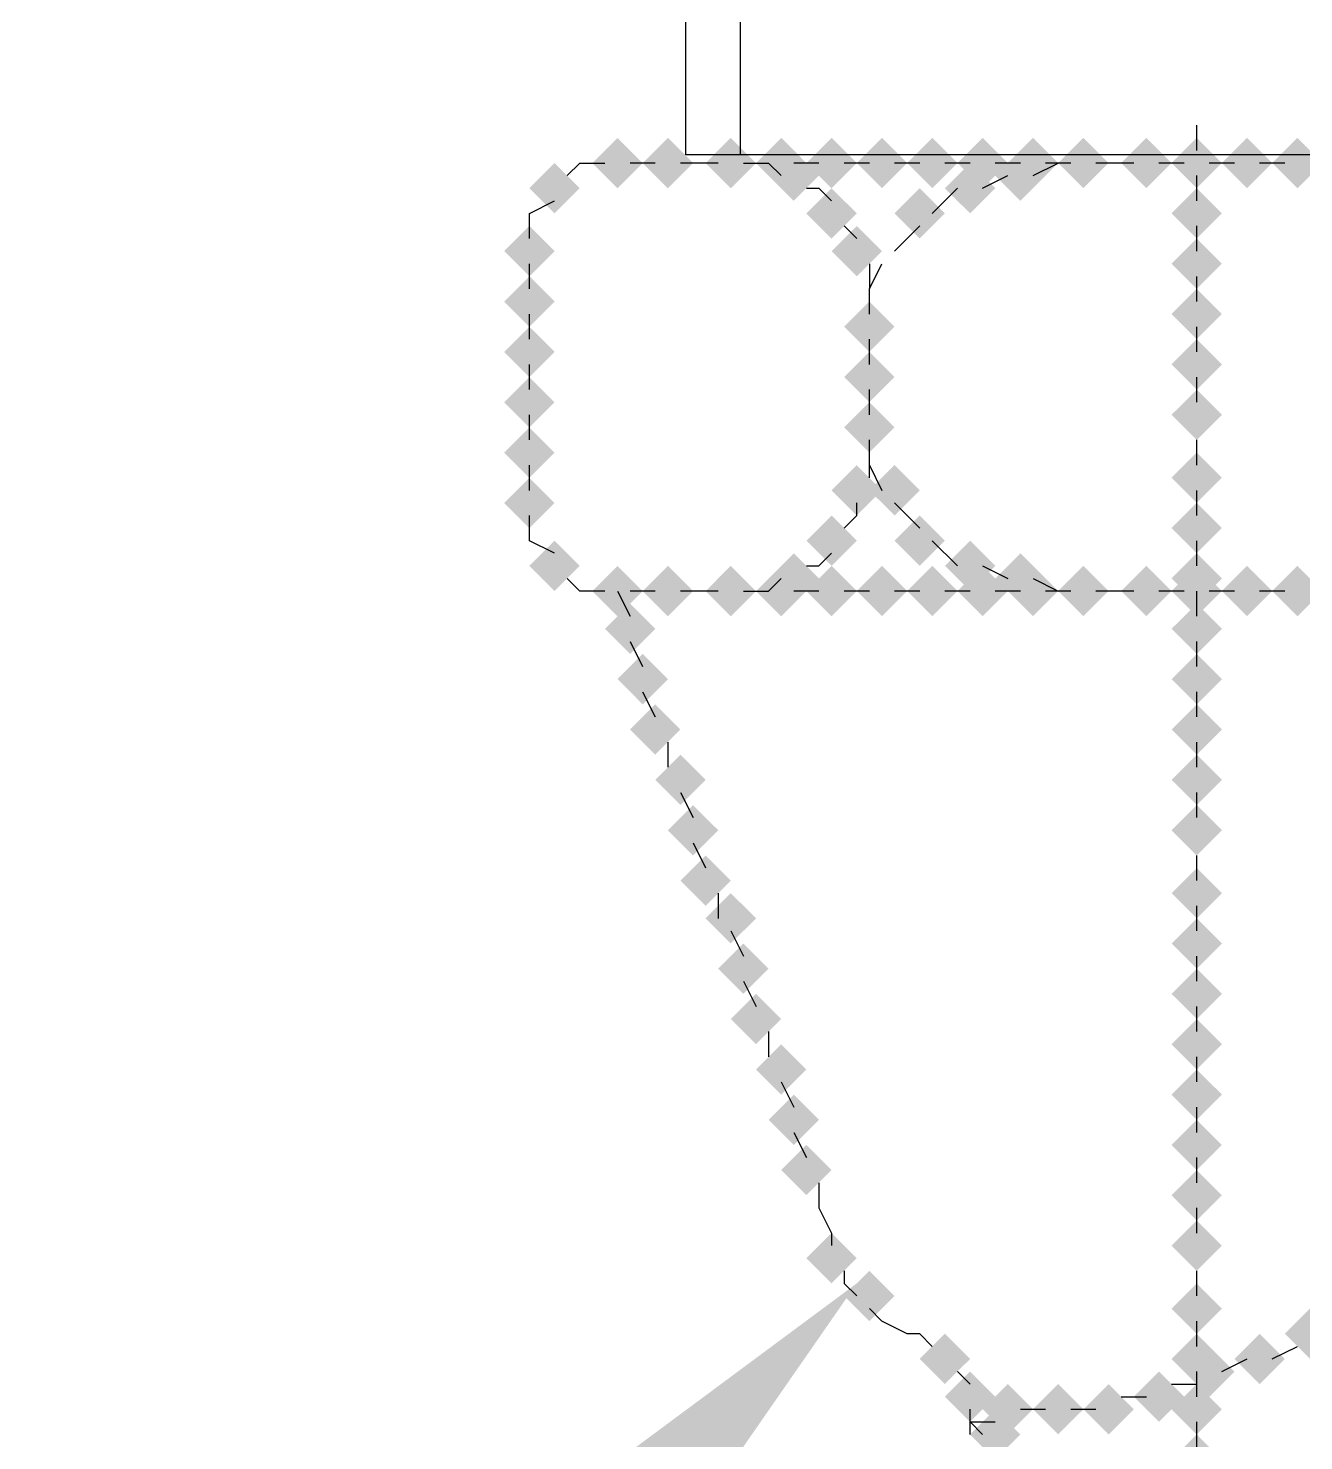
# Model space of a CAD drawing. Header units: centimetres. Extents: x -13594 to 4017, y -3206 to 1780.
# Drawn here: x -7202.2 to -7156.7, y -142.7 to -92.3 of the extents above; entities that cross this region are included whole.
import ezdxf
from ezdxf import colors
from ezdxf.entities.mleader import LeaderData, LeaderLine
from ezdxf.math import Vec2, Vec3

# ---------------------------------------------------------------- set-up
doc = ezdxf.new("R2010")
doc.units = ezdxf.units.CM
doc.layers.add('num of plumbing', color=250, linetype='Continuous')
doc.layers.add('PDF_WATER', color=7, linetype='Continuous')
pattern_1 = [(45, (-11607.17, -4073.49), (-54.5565, 54.5565), [])]

msp = doc.modelspace()

# ---------------------------------------------------------------- hatches: boundary and pattern name
at = {"linetype": 'Continuous', "lineweight": 18}
h = msp.add_hatch(dxfattribs=at)
h.set_pattern_fill('ANSI31', scale=24.300624, style=0)
h.set_pattern_definition(pattern_1)
edge = h.paths.add_edge_path(flags=0)
edge.add_line((-7142.325, -96.793), (-7142.325, -87.073))
edge.add_arc((-7199.431, -87.073), 57.106, 0, 90)
edge.add_line((-7199.431, -29.967), (-7284.131, -29.967))
edge.add_line((-7284.131, -29.967), (-7284.131, -31.911))
edge.add_line((-7284.131, -31.911), (-7199.431, -31.911))
edge.add_arc((-7199.431, -87.073), 55.162, 0, 90, ccw=False)
edge.add_line((-7144.269, -87.073), (-7144.269, -96.793))
edge.add_line((-7144.269, -96.793), (-7142.325, -96.793))
h = msp.add_hatch(dxfattribs=at)
h.set_pattern_fill('ANSI31', scale=24.300624, style=0)
h.set_pattern_definition(pattern_1)
edge = h.paths.add_edge_path(flags=0)
edge.add_line((-7178.776, -87.073), (-7178.776, -96.793))
edge.add_line((-7178.776, -96.793), (-7176.832, -96.793))
edge.add_line((-7176.832, -96.793), (-7176.832, -87.073))
edge.add_arc((-7199.431, -87.073), 22.6, 0, 90)
edge.add_line((-7199.431, -64.474), (-7284.131, -64.474))
edge.add_line((-7284.131, -64.474), (-7284.131, -66.418))
edge.add_line((-7284.131, -66.418), (-7199.431, -66.418))
edge.add_arc((-7199.431, -87.073), 20.656, 0, 90, ccw=False)
at = {"layer": 'PDF_WATER', "transparency": 33554559}
for points in [[(-7181.21, -97.979), (-7180.761, -97.53), (-7180.312, -97.081), (-7180.761, -96.631), (-7181.21, -96.182), (-7181.659, -96.631), (-7182.108, -97.081), (-7181.659, -97.53)], [(-7179.413, -97.979), (-7178.964, -97.53), (-7178.515, -97.081), (-7178.964, -96.631), (-7179.413, -96.182), (-7179.862, -96.631), (-7180.312, -97.081), (-7179.862, -97.53)], [(-7177.168, -97.979), (-7176.719, -97.53), (-7176.269, -97.081), (-7176.719, -96.631), (-7177.168, -96.182), (-7177.617, -96.631), (-7178.066, -97.081), (-7177.617, -97.53)], [(-7175.371, -97.979), (-7174.922, -97.53), (-7174.473, -97.081), (-7174.922, -96.631), (-7175.371, -96.182), (-7175.82, -96.631), (-7176.269, -97.081), (-7175.82, -97.53)], [(-7173.575, -97.979), (-7173.126, -97.53), (-7172.677, -97.081), (-7173.126, -96.631), (-7173.575, -96.182), (-7174.024, -96.631), (-7174.473, -97.081), (-7174.024, -97.53)], [(-7171.778, -97.979), (-7171.329, -97.53), (-7170.88, -97.081), (-7171.329, -96.631), (-7171.778, -96.182), (-7172.227, -96.631), (-7172.677, -97.081), (-7172.227, -97.53)], [(-7169.982, -97.979), (-7169.533, -97.53), (-7169.084, -97.081), (-7169.533, -96.631), (-7169.982, -96.182), (-7170.431, -96.631), (-7170.88, -97.081), (-7170.431, -97.53)], [(-7168.185, -97.979), (-7167.736, -97.53), (-7167.287, -97.081), (-7167.736, -96.631), (-7168.185, -96.182), (-7168.634, -96.631), (-7169.084, -97.081), (-7168.634, -97.53)], [(-7166.389, -97.979), (-7165.94, -97.53), (-7165.491, -97.081), (-7165.94, -96.631), (-7166.389, -96.182), (-7166.838, -96.631), (-7167.287, -97.081), (-7166.838, -97.53)], [(-7164.592, -97.979), (-7164.143, -97.53), (-7163.694, -97.081), (-7164.143, -96.631), (-7164.592, -96.182), (-7165.042, -96.631), (-7165.491, -97.081), (-7165.042, -97.53)], [(-7162.347, -97.979), (-7161.898, -97.53), (-7161.449, -97.081), (-7161.898, -96.631), (-7162.347, -96.182), (-7162.796, -96.631), (-7163.245, -97.081), (-7162.796, -97.53)], [(-7160.55, -97.979), (-7160.101, -97.53), (-7159.652, -97.081), (-7160.101, -96.631), (-7160.55, -96.182), (-7160.999, -96.631), (-7161.449, -97.081), (-7160.999, -97.53)], [(-7160.55, -97.979), (-7160.101, -97.53), (-7159.652, -97.081), (-7160.101, -96.631), (-7160.55, -96.182), (-7160.999, -96.631), (-7161.449, -97.081), (-7160.999, -97.53)], [(-7158.754, -97.979), (-7158.305, -97.53), (-7157.856, -97.081), (-7158.305, -96.631), (-7158.754, -96.182), (-7159.203, -96.631), (-7159.652, -97.081), (-7159.203, -97.53)], [(-7156.957, -97.979), (-7156.508, -97.53), (-7156.059, -97.081), (-7156.508, -96.631), (-7156.957, -96.182), (-7157.407, -96.631), (-7157.856, -97.081), (-7157.407, -97.53)], [(-7174.922, -98.428), (-7174.473, -97.979), (-7174.024, -97.53), (-7174.473, -97.081), (-7174.922, -96.631), (-7175.371, -97.081), (-7175.82, -97.53), (-7175.371, -97.979)], [(-7166.838, -98.428), (-7166.389, -97.979), (-7165.94, -97.53), (-7166.389, -97.081), (-7166.838, -96.631), (-7167.287, -97.081), (-7167.736, -97.53), (-7167.287, -97.979)], [(-7183.455, -98.877), (-7183.006, -98.428), (-7182.557, -97.979), (-7183.006, -97.53), (-7183.455, -97.081), (-7183.904, -97.53), (-7184.354, -97.979), (-7183.904, -98.428)], [(-7168.634, -98.877), (-7168.185, -98.428), (-7167.736, -97.979), (-7168.185, -97.53), (-7168.634, -97.081), (-7169.084, -97.53), (-7169.533, -97.979), (-7169.084, -98.428)], [(-7173.575, -99.775), (-7173.126, -99.326), (-7172.677, -98.877), (-7173.126, -98.428), (-7173.575, -97.979), (-7174.024, -98.428), (-7174.473, -98.877), (-7174.024, -99.326)], [(-7170.431, -99.775), (-7169.982, -99.326), (-7169.533, -98.877), (-7169.982, -98.428), (-7170.431, -97.979), (-7170.88, -98.428), (-7171.329, -98.877), (-7170.88, -99.326)], [(-7160.55, -99.775), (-7160.101, -99.326), (-7159.652, -98.877), (-7160.101, -98.428), (-7160.55, -97.979), (-7160.999, -98.428), (-7161.449, -98.877), (-7160.999, -99.326)], [(-7184.354, -101.123), (-7183.904, -100.673), (-7183.455, -100.224), (-7183.904, -99.775), (-7184.354, -99.326), (-7184.803, -99.775), (-7185.252, -100.224), (-7184.803, -100.673)], [(-7172.677, -101.123), (-7172.227, -100.673), (-7171.778, -100.224), (-7172.227, -99.775), (-7172.677, -99.326), (-7173.126, -99.775), (-7173.575, -100.224), (-7173.126, -100.673)], [(-7160.55, -101.572), (-7160.101, -101.123), (-7159.652, -100.673), (-7160.101, -100.224), (-7160.55, -99.775), (-7160.999, -100.224), (-7161.449, -100.673), (-7160.999, -101.123)], [(-7184.354, -102.919), (-7183.904, -102.47), (-7183.455, -102.021), (-7183.904, -101.572), (-7184.354, -101.123), (-7184.803, -101.572), (-7185.252, -102.021), (-7184.803, -102.47)], [(-7160.55, -103.368), (-7160.101, -102.919), (-7159.652, -102.47), (-7160.101, -102.021), (-7160.55, -101.572), (-7160.999, -102.021), (-7161.449, -102.47), (-7160.999, -102.919)], [(-7172.227, -103.817), (-7171.778, -103.368), (-7171.329, -102.919), (-7171.778, -102.47), (-7172.227, -102.021), (-7172.677, -102.47), (-7173.126, -102.919), (-7172.677, -103.368)], [(-7184.354, -104.716), (-7183.904, -104.266), (-7183.455, -103.817), (-7183.904, -103.368), (-7184.354, -102.919), (-7184.803, -103.368), (-7185.252, -103.817), (-7184.803, -104.266)], [(-7160.55, -105.165), (-7160.101, -104.716), (-7159.652, -104.266), (-7160.101, -103.817), (-7160.55, -103.368), (-7160.999, -103.817), (-7161.449, -104.266), (-7160.999, -104.716)], [(-7172.227, -105.614), (-7171.778, -105.165), (-7171.329, -104.716), (-7171.778, -104.266), (-7172.227, -103.817), (-7172.677, -104.266), (-7173.126, -104.716), (-7172.677, -105.165)], [(-7184.354, -106.512), (-7183.904, -106.063), (-7183.455, -105.614), (-7183.904, -105.165), (-7184.354, -104.716), (-7184.803, -105.165), (-7185.252, -105.614), (-7184.803, -106.063)], [(-7160.55, -106.961), (-7160.101, -106.512), (-7159.652, -106.063), (-7160.101, -105.614), (-7160.55, -105.165), (-7160.999, -105.614), (-7161.449, -106.063), (-7160.999, -106.512)], [(-7172.227, -107.41), (-7171.778, -106.961), (-7171.329, -106.512), (-7171.778, -106.063), (-7172.227, -105.614), (-7172.677, -106.063), (-7173.126, -106.512), (-7172.677, -106.961)], [(-7184.354, -108.308), (-7183.904, -107.859), (-7183.455, -107.41), (-7183.904, -106.961), (-7184.354, -106.512), (-7184.803, -106.961), (-7185.252, -107.41), (-7184.803, -107.859)], [(-7160.55, -109.207), (-7160.101, -108.758), (-7159.652, -108.308), (-7160.101, -107.859), (-7160.55, -107.41), (-7160.999, -107.859), (-7161.449, -108.308), (-7160.999, -108.758)], [(-7184.354, -110.105), (-7183.904, -109.656), (-7183.455, -109.207), (-7183.904, -108.758), (-7184.354, -108.308), (-7184.803, -108.758), (-7185.252, -109.207), (-7184.803, -109.656)], [(-7172.677, -109.656), (-7172.227, -109.207), (-7171.778, -108.758), (-7172.227, -108.308), (-7172.677, -107.859), (-7173.126, -108.308), (-7173.575, -108.758), (-7173.126, -109.207)], [(-7171.329, -109.656), (-7170.88, -109.207), (-7170.431, -108.758), (-7170.88, -108.308), (-7171.329, -107.859), (-7171.778, -108.308), (-7172.227, -108.758), (-7171.778, -109.207)], [(-7160.55, -111.003), (-7160.101, -110.554), (-7159.652, -110.105), (-7160.101, -109.656), (-7160.55, -109.207), (-7160.999, -109.656), (-7161.449, -110.105), (-7160.999, -110.554)], [(-7173.575, -111.452), (-7173.126, -111.003), (-7172.677, -110.554), (-7173.126, -110.105), (-7173.575, -109.656), (-7174.024, -110.105), (-7174.473, -110.554), (-7174.024, -111.003)], [(-7170.431, -111.452), (-7169.982, -111.003), (-7169.533, -110.554), (-7169.982, -110.105), (-7170.431, -109.656), (-7170.88, -110.105), (-7171.329, -110.554), (-7170.88, -111.003)], [(-7183.455, -112.351), (-7183.006, -111.901), (-7182.557, -111.452), (-7183.006, -111.003), (-7183.455, -110.554), (-7183.904, -111.003), (-7184.354, -111.452), (-7183.904, -111.901)], [(-7168.634, -112.351), (-7168.185, -111.901), (-7167.736, -111.452), (-7168.185, -111.003), (-7168.634, -110.554), (-7169.084, -111.003), (-7169.533, -111.452), (-7169.084, -111.901)], [(-7174.922, -112.8), (-7174.473, -112.351), (-7174.024, -111.901), (-7174.473, -111.452), (-7174.922, -111.003), (-7175.371, -111.452), (-7175.82, -111.901), (-7175.371, -112.351)], [(-7166.838, -112.8), (-7166.389, -112.351), (-7165.94, -111.901), (-7166.389, -111.452), (-7166.838, -111.003), (-7167.287, -111.452), (-7167.736, -111.901), (-7167.287, -112.351)], [(-7160.55, -112.8), (-7160.101, -112.351), (-7159.652, -111.901), (-7160.101, -111.452), (-7160.55, -111.003), (-7160.999, -111.452), (-7161.449, -111.901), (-7160.999, -112.351)], [(-7181.21, -113.249), (-7180.761, -112.8), (-7180.312, -112.351), (-7180.761, -111.901), (-7181.21, -111.452), (-7181.659, -111.901), (-7182.108, -112.351), (-7181.659, -112.8)], [(-7179.413, -113.249), (-7178.964, -112.8), (-7178.515, -112.351), (-7178.964, -111.901), (-7179.413, -111.452), (-7179.862, -111.901), (-7180.312, -112.351), (-7179.862, -112.8)], [(-7177.168, -113.249), (-7176.719, -112.8), (-7176.269, -112.351), (-7176.719, -111.901), (-7177.168, -111.452), (-7177.617, -111.901), (-7178.066, -112.351), (-7177.617, -112.8)], [(-7175.371, -113.249), (-7174.922, -112.8), (-7174.473, -112.351), (-7174.922, -111.901), (-7175.371, -111.452), (-7175.82, -111.901), (-7176.269, -112.351), (-7175.82, -112.8)], [(-7173.575, -113.249), (-7173.126, -112.8), (-7172.677, -112.351), (-7173.126, -111.901), (-7173.575, -111.452), (-7174.024, -111.901), (-7174.473, -112.351), (-7174.024, -112.8)], [(-7171.778, -113.249), (-7171.329, -112.8), (-7170.88, -112.351), (-7171.329, -111.901), (-7171.778, -111.452), (-7172.227, -111.901), (-7172.677, -112.351), (-7172.227, -112.8)], [(-7169.982, -113.249), (-7169.533, -112.8), (-7169.084, -112.351), (-7169.533, -111.901), (-7169.982, -111.452), (-7170.431, -111.901), (-7170.88, -112.351), (-7170.431, -112.8)], [(-7168.185, -113.249), (-7167.736, -112.8), (-7167.287, -112.351), (-7167.736, -111.901), (-7168.185, -111.452), (-7168.634, -111.901), (-7169.084, -112.351), (-7168.634, -112.8)], [(-7166.389, -113.249), (-7165.94, -112.8), (-7165.491, -112.351), (-7165.94, -111.901), (-7166.389, -111.452), (-7166.838, -111.901), (-7167.287, -112.351), (-7166.838, -112.8)], [(-7164.592, -113.249), (-7164.143, -112.8), (-7163.694, -112.351), (-7164.143, -111.901), (-7164.592, -111.452), (-7165.042, -111.901), (-7165.491, -112.351), (-7165.042, -112.8)], [(-7162.347, -113.249), (-7161.898, -112.8), (-7161.449, -112.351), (-7161.898, -111.901), (-7162.347, -111.452), (-7162.796, -111.901), (-7163.245, -112.351), (-7162.796, -112.8)], [(-7160.55, -113.249), (-7160.101, -112.8), (-7159.652, -112.351), (-7160.101, -111.901), (-7160.55, -111.452), (-7160.999, -111.901), (-7161.449, -112.351), (-7160.999, -112.8)], [(-7158.754, -113.249), (-7158.305, -112.8), (-7157.856, -112.351), (-7158.305, -111.901), (-7158.754, -111.452), (-7159.203, -111.901), (-7159.652, -112.351), (-7159.203, -112.8)], [(-7156.957, -113.249), (-7156.508, -112.8), (-7156.059, -112.351), (-7156.508, -111.901), (-7156.957, -111.452), (-7157.407, -111.901), (-7157.856, -112.351), (-7157.407, -112.8)], [(-7180.761, -114.596), (-7180.312, -114.147), (-7179.862, -113.698), (-7180.312, -113.249), (-7180.761, -112.8), (-7181.21, -113.249), (-7181.659, -113.698), (-7181.21, -114.147)], [(-7160.55, -114.596), (-7160.101, -114.147), (-7159.652, -113.698), (-7160.101, -113.249), (-7160.55, -112.8), (-7160.999, -113.249), (-7161.449, -113.698), (-7160.999, -114.147)], [(-7180.312, -116.393), (-7179.862, -115.943), (-7179.413, -115.494), (-7179.862, -115.045), (-7180.312, -114.596), (-7180.761, -115.045), (-7181.21, -115.494), (-7180.761, -115.943)], [(-7160.55, -116.393), (-7160.101, -115.943), (-7159.652, -115.494), (-7160.101, -115.045), (-7160.55, -114.596), (-7160.999, -115.045), (-7161.449, -115.494), (-7160.999, -115.943)], [(-7179.862, -118.189), (-7179.413, -117.74), (-7178.964, -117.291), (-7179.413, -116.842), (-7179.862, -116.393), (-7180.312, -116.842), (-7180.761, -117.291), (-7180.312, -117.74)], [(-7160.55, -118.189), (-7160.101, -117.74), (-7159.652, -117.291), (-7160.101, -116.842), (-7160.55, -116.393), (-7160.999, -116.842), (-7161.449, -117.291), (-7160.999, -117.74)], [(-7178.964, -119.986), (-7178.515, -119.536), (-7178.066, -119.087), (-7178.515, -118.638), (-7178.964, -118.189), (-7179.413, -118.638), (-7179.862, -119.087), (-7179.413, -119.536)], [(-7160.55, -119.986), (-7160.101, -119.536), (-7159.652, -119.087), (-7160.101, -118.638), (-7160.55, -118.189), (-7160.999, -118.638), (-7161.449, -119.087), (-7160.999, -119.536)], [(-7178.515, -121.782), (-7178.066, -121.333), (-7177.617, -120.884), (-7178.066, -120.435), (-7178.515, -119.986), (-7178.964, -120.435), (-7179.413, -120.884), (-7178.964, -121.333)], [(-7160.55, -121.782), (-7160.101, -121.333), (-7159.652, -120.884), (-7160.101, -120.435), (-7160.55, -119.986), (-7160.999, -120.435), (-7161.449, -120.884), (-7160.999, -121.333)], [(-7178.066, -123.578), (-7177.617, -123.129), (-7177.168, -122.68), (-7177.617, -122.231), (-7178.066, -121.782), (-7178.515, -122.231), (-7178.964, -122.68), (-7178.515, -123.129)], [(-7160.55, -124.028), (-7160.101, -123.578), (-7159.652, -123.129), (-7160.101, -122.68), (-7160.55, -122.231), (-7160.999, -122.68), (-7161.449, -123.129), (-7160.999, -123.578)], [(-7177.168, -124.926), (-7176.719, -124.477), (-7176.269, -124.028), (-7176.719, -123.578), (-7177.168, -123.129), (-7177.617, -123.578), (-7178.066, -124.028), (-7177.617, -124.477)], [(-7160.55, -125.824), (-7160.101, -125.375), (-7159.652, -124.926), (-7160.101, -124.477), (-7160.55, -124.028), (-7160.999, -124.477), (-7161.449, -124.926), (-7160.999, -125.375)], [(-7176.719, -126.722), (-7176.269, -126.273), (-7175.82, -125.824), (-7176.269, -125.375), (-7176.719, -124.926), (-7177.168, -125.375), (-7177.617, -125.824), (-7177.168, -126.273)], [(-7160.55, -127.621), (-7160.101, -127.171), (-7159.652, -126.722), (-7160.101, -126.273), (-7160.55, -125.824), (-7160.999, -126.273), (-7161.449, -126.722), (-7160.999, -127.171)], [(-7176.269, -128.519), (-7175.82, -128.07), (-7175.371, -127.621), (-7175.82, -127.171), (-7176.269, -126.722), (-7176.719, -127.171), (-7177.168, -127.621), (-7176.719, -128.07)], [(-7160.55, -129.417), (-7160.101, -128.968), (-7159.652, -128.519), (-7160.101, -128.07), (-7160.55, -127.621), (-7160.999, -128.07), (-7161.449, -128.519), (-7160.999, -128.968)], [(-7175.371, -130.315), (-7174.922, -129.866), (-7174.473, -129.417), (-7174.922, -128.968), (-7175.371, -128.519), (-7175.82, -128.968), (-7176.269, -129.417), (-7175.82, -129.866)], [(-7160.55, -131.213), (-7160.101, -130.764), (-7159.652, -130.315), (-7160.101, -129.866), (-7160.55, -129.417), (-7160.999, -129.866), (-7161.449, -130.315), (-7160.999, -130.764)], [(-7174.922, -132.112), (-7174.473, -131.663), (-7174.024, -131.213), (-7174.473, -130.764), (-7174.922, -130.315), (-7175.371, -130.764), (-7175.82, -131.213), (-7175.371, -131.663)], [(-7160.55, -133.01), (-7160.101, -132.561), (-7159.652, -132.112), (-7160.101, -131.663), (-7160.55, -131.213), (-7160.999, -131.663), (-7161.449, -132.112), (-7160.999, -132.561)], [(-7174.473, -133.908), (-7174.024, -133.459), (-7173.575, -133.01), (-7174.024, -132.561), (-7174.473, -132.112), (-7174.922, -132.561), (-7175.371, -133.01), (-7174.922, -133.459)], [(-7160.55, -134.806), (-7160.101, -134.357), (-7159.652, -133.908), (-7160.101, -133.459), (-7160.55, -133.01), (-7160.999, -133.459), (-7161.449, -133.908), (-7160.999, -134.357)], [(-7160.55, -136.603), (-7160.101, -136.154), (-7159.652, -135.705), (-7160.101, -135.256), (-7160.55, -134.806), (-7160.999, -135.256), (-7161.449, -135.705), (-7160.999, -136.154)], [(-7173.575, -137.052), (-7173.126, -136.603), (-7172.677, -136.154), (-7173.126, -135.705), (-7173.575, -135.256), (-7174.024, -135.705), (-7174.473, -136.154), (-7174.024, -136.603)], [(-7172.227, -138.399), (-7171.778, -137.95), (-7171.329, -137.501), (-7171.778, -137.052), (-7172.227, -136.603), (-7172.677, -137.052), (-7173.126, -137.501), (-7172.677, -137.95)], [(-7160.55, -138.848), (-7160.101, -138.399), (-7159.652, -137.95), (-7160.101, -137.501), (-7160.55, -137.052), (-7160.999, -137.501), (-7161.449, -137.95), (-7160.999, -138.399)], [(-7156.508, -139.747), (-7156.059, -139.298), (-7155.61, -138.848), (-7156.059, -138.399), (-7156.508, -137.95), (-7156.957, -138.399), (-7157.407, -138.848), (-7156.957, -139.298)], [(-7169.533, -140.645), (-7169.084, -140.196), (-7168.634, -139.747), (-7169.084, -139.298), (-7169.533, -138.848), (-7169.982, -139.298), (-7170.431, -139.747), (-7169.982, -140.196)], [(-7160.55, -140.645), (-7160.101, -140.196), (-7159.652, -139.747), (-7160.101, -139.298), (-7160.55, -138.848), (-7160.999, -139.298), (-7161.449, -139.747), (-7160.999, -140.196)], [(-7158.305, -140.645), (-7157.856, -140.196), (-7157.407, -139.747), (-7157.856, -139.298), (-7158.305, -138.848), (-7158.754, -139.298), (-7159.203, -139.747), (-7158.754, -140.196)], [(-7160.101, -141.094), (-7159.652, -140.645), (-7159.203, -140.196), (-7159.652, -139.747), (-7160.101, -139.298), (-7160.55, -139.747), (-7160.999, -140.196), (-7160.55, -140.645)], [(-7168.634, -141.992), (-7168.185, -141.543), (-7167.736, -141.094), (-7168.185, -140.645), (-7168.634, -140.196), (-7169.084, -140.645), (-7169.533, -141.094), (-7169.084, -141.543)], [(-7161.898, -141.992), (-7161.449, -141.543), (-7160.999, -141.094), (-7161.449, -140.645), (-7161.898, -140.196), (-7162.347, -140.645), (-7162.796, -141.094), (-7162.347, -141.543)], [(-7167.287, -142.441), (-7166.838, -141.992), (-7166.389, -141.543), (-7166.838, -141.094), (-7167.287, -140.645), (-7167.736, -141.094), (-7168.185, -141.543), (-7167.736, -141.992)], [(-7165.491, -142.441), (-7165.042, -141.992), (-7164.592, -141.543), (-7165.042, -141.094), (-7165.491, -140.645), (-7165.94, -141.094), (-7166.389, -141.543), (-7165.94, -141.992)], [(-7163.694, -142.441), (-7163.245, -141.992), (-7162.796, -141.543), (-7163.245, -141.094), (-7163.694, -140.645), (-7164.143, -141.094), (-7164.592, -141.543), (-7164.143, -141.992)], [(-7160.55, -142.441), (-7160.101, -141.992), (-7159.652, -141.543), (-7160.101, -141.094), (-7160.55, -140.645), (-7160.999, -141.094), (-7161.449, -141.543), (-7160.999, -141.992)], [(-7167.736, -143.34), (-7167.287, -142.89), (-7166.838, -142.441), (-7167.287, -141.992), (-7167.736, -141.543), (-7168.185, -141.992), (-7168.634, -142.441), (-7168.185, -142.89)], [(-7160.55, -144.238), (-7160.101, -143.789), (-7159.652, -143.34), (-7160.101, -142.89), (-7160.55, -142.441), (-7160.999, -142.89), (-7161.449, -143.34), (-7160.999, -143.789)]]:
    msp.add_hatch(color=256, dxfattribs=at).paths.add_polyline_path(points)

# ---------------------------------------------------------------- linework, layer by layer
at = {"color": 7, "linetype": 'Continuous', "lineweight": 25}
for p, q in [((-7178.776, -96.793, -10.154), (-7178.776, -87.073, -10.154)), ((-7176.832, -87.073, -10.154), (-7176.832, -96.793, -10.154)), ((-7176.832, -96.793, -10.154), (-7178.776, -96.793, -10.154)), ((-7144.269, -96.793, -10.154), (-7176.832, -96.793, -10.154))]:
    msp.add_line(p, q, dxfattribs=at)
at = {"layer": 'PDF_WATER', "lineweight": 25, "elevation": -10.154}
for points in [[(-7160.55, -96.631), (-7160.55, -95.733)], [(-7183.006, -97.53), (-7182.557, -97.081), (-7181.659, -97.081)], [(-7179.862, -97.081), (-7180.761, -97.081)], [(-7177.617, -97.081), (-7178.964, -97.081)], [(-7176.719, -97.081), (-7175.82, -97.081), (-7175.371, -97.53)], [(-7174.024, -97.081), (-7174.922, -97.081)], [(-7172.227, -97.081), (-7173.126, -97.081)], [(-7170.431, -97.081), (-7171.329, -97.081)], [(-7168.634, -97.081), (-7169.533, -97.081)], [(-7166.838, -97.081), (-7167.736, -97.081)], [(-7166.389, -97.53), (-7165.491, -97.081)], [(-7165.042, -97.081), (-7165.94, -97.081)], [(-7162.796, -97.081), (-7164.143, -97.081)], [(-7160.999, -97.081), (-7161.898, -97.081)], [(-7159.203, -97.081), (-7160.101, -97.081)], [(-7157.407, -97.081), (-7158.305, -97.081)], [(-7168.185, -97.979), (-7167.287, -97.53)], [(-7160.55, -98.428), (-7160.55, -97.53)], [(-7174.473, -97.979), (-7174.024, -97.979), (-7173.575, -98.428)], [(-7169.982, -98.877), (-7169.084, -97.979)], [(-7184.354, -99.775), (-7184.354, -98.877), (-7183.455, -98.428)], [(-7173.126, -99.326), (-7172.677, -99.775)], [(-7171.329, -100.224), (-7170.88, -99.775), (-7170.431, -99.326)], [(-7160.55, -100.224), (-7160.55, -99.326)], [(-7184.354, -101.572), (-7184.354, -100.673)], [(-7172.227, -102.47), (-7172.227, -101.572), (-7171.778, -100.673)], [(-7172.227, -100.673), (-7172.227, -101.572)], [(-7160.55, -102.021), (-7160.55, -101.123)], [(-7184.354, -103.368), (-7184.354, -102.47)], [(-7160.55, -103.817), (-7160.55, -102.919)], [(-7172.227, -104.266), (-7172.227, -103.368)], [(-7184.354, -105.165), (-7184.354, -104.266)], [(-7160.55, -105.614), (-7160.55, -104.716)], [(-7172.227, -106.063), (-7172.227, -105.165)], [(-7184.354, -106.961), (-7184.354, -106.063)], [(-7172.227, -108.308), (-7172.227, -107.859), (-7172.227, -106.961)], [(-7160.55, -107.859), (-7160.55, -106.961)], [(-7184.354, -108.758), (-7184.354, -107.859)], [(-7172.227, -107.859), (-7171.778, -108.758)], [(-7160.55, -109.656), (-7160.55, -108.758)], [(-7173.126, -110.105), (-7172.677, -109.656), (-7172.677, -109.207)], [(-7171.329, -109.207), (-7170.88, -109.656), (-7170.431, -110.105)], [(-7183.455, -111.003), (-7184.354, -110.554), (-7184.354, -109.656)], [(-7169.982, -110.554), (-7169.084, -111.452)], [(-7160.55, -111.452), (-7160.55, -110.554)], [(-7174.473, -111.452), (-7174.024, -111.452), (-7173.575, -111.003)], [(-7168.185, -111.452), (-7167.287, -111.901)], [(-7181.659, -112.351), (-7182.557, -112.351), (-7183.006, -111.901)], [(-7181.21, -112.351), (-7180.761, -113.249)], [(-7179.862, -112.351), (-7180.761, -112.351)], [(-7177.617, -112.351), (-7178.964, -112.351)], [(-7176.719, -112.351), (-7175.82, -112.351), (-7175.371, -111.901)], [(-7174.024, -112.351), (-7174.922, -112.351)], [(-7172.227, -112.351), (-7173.126, -112.351)], [(-7170.431, -112.351), (-7171.329, -112.351)], [(-7168.634, -112.351), (-7169.533, -112.351)], [(-7166.838, -112.351), (-7167.736, -112.351)], [(-7166.389, -111.901), (-7165.491, -112.351)], [(-7165.042, -112.351), (-7165.94, -112.351)], [(-7162.796, -112.351), (-7164.143, -112.351)], [(-7160.999, -112.351), (-7161.898, -112.351)], [(-7160.55, -113.249), (-7160.55, -112.351)], [(-7159.203, -112.351), (-7160.101, -112.351)], [(-7157.407, -112.351), (-7158.305, -112.351)], [(-7180.761, -114.147), (-7180.312, -115.045)], [(-7160.55, -115.045), (-7160.55, -114.147)], [(-7180.312, -115.943), (-7179.862, -116.842)], [(-7160.55, -116.842), (-7160.55, -115.943)], [(-7179.413, -117.74), (-7179.413, -118.638)], [(-7160.55, -118.638), (-7160.55, -117.74)], [(-7178.964, -119.536), (-7178.515, -120.435)], [(-7160.55, -120.435), (-7160.55, -119.536)], [(-7178.515, -121.333), (-7178.066, -122.231)], [(-7160.55, -122.68), (-7160.55, -121.782)], [(-7177.617, -123.129), (-7177.617, -124.028)], [(-7160.55, -124.477), (-7160.55, -123.578)], [(-7177.168, -124.477), (-7176.719, -125.375)], [(-7160.55, -126.273), (-7160.55, -125.375)], [(-7176.719, -126.273), (-7176.269, -127.171)], [(-7160.55, -128.07), (-7160.55, -127.171)], [(-7175.82, -128.07), (-7175.82, -128.968)], [(-7160.55, -129.866), (-7160.55, -128.968)], [(-7175.371, -129.866), (-7174.922, -130.764)], [(-7160.55, -131.663), (-7160.55, -130.764)], [(-7174.922, -131.663), (-7174.473, -132.561)], [(-7160.55, -133.459), (-7160.55, -132.561)], [(-7174.024, -133.459), (-7174.024, -134.357), (-7173.575, -135.256), (-7173.575, -135.705)], [(-7160.55, -135.256), (-7160.55, -134.357)], [(-7173.126, -136.603), (-7173.126, -137.052), (-7172.677, -137.501)], [(-7160.55, -137.501), (-7160.55, -136.603)], [(-7169.982, -139.298), (-7170.431, -138.848), (-7170.88, -138.848), (-7171.778, -138.399), (-7172.227, -137.95)], [(-7160.55, -139.298), (-7160.55, -138.399)], [(-7157.856, -139.747), (-7156.957, -139.298)], [(-7159.652, -140.196), (-7158.754, -139.747)], [(-7168.634, -140.645), (-7169.084, -140.196)], [(-7160.55, -141.094), (-7160.55, -140.196)], [(-7163.245, -141.094), (-7162.347, -141.094)], [(-7161.449, -140.645), (-7160.55, -140.645)], [(-7168.634, -142.441), (-7168.634, -141.992), (-7168.634, -141.543)], [(-7166.838, -141.543), (-7165.94, -141.543)], [(-7165.042, -141.543), (-7164.143, -141.543)], [(-7168.185, -142.441), (-7168.634, -141.992), (-7167.736, -141.992)], [(-7160.55, -142.89), (-7160.55, -141.992)]]:
    msp.add_lwpolyline(points, dxfattribs=at)

# ---------------------------------------------------------------- leaders
at = {"layer": 'num of plumbing', "color": 1, "lineweight": 18}
ml = msp.add_multileader_mtext('Standard', dxfattribs=at)
ml.set_content('')
ml.set_leader_properties()
ml.build(insert=Vec2(0, 0))
ml.multileader.update_dxf_attribs({"text_right_attachment_type": 6, "dogleg_length": 0.36, "arrow_head_size": 47.597})
ctx = ml.context
ctx.base_point, ctx.char_height, ctx.arrow_head_size, ctx.landing_gap_size, ctx.plane_origin = Vec3(-7624.207, -380.133), 0.286, 47.597, 0.143, Vec3(-7302.352, -720.355)
ctx.right_attachment = 6
notes = []
notes.append((ctx, [(0, (1, 1, 0), (-7408.168, -380.133), (-1, 0), 216.039, [(0, [(-7172.677, -137.052)], 0, [])])]))
ctx.mtext, ml.multileader.dxf.content_type = None, 0
for ctx, leaders in notes:
    for number, flags, end, landing, length, lines in leaders:
        leader = LeaderData()
        leader.index, (leader.has_last_leader_line, leader.has_dogleg_vector, leader.attachment_direction) = number, flags
        leader.last_leader_point, leader.dogleg_vector, leader.dogleg_length = Vec3(end), Vec3(landing), length
        for number, points, colour, breaks in lines:
            line = LeaderLine()
            line.index, line.vertices, line.color, line.breaks = number, Vec3.list(points), colors.encode_raw_color(colour), breaks
            leader.lines.append(line)
        ctx.leaders.append(leader)

doc.saveas('drawing.dxf')
